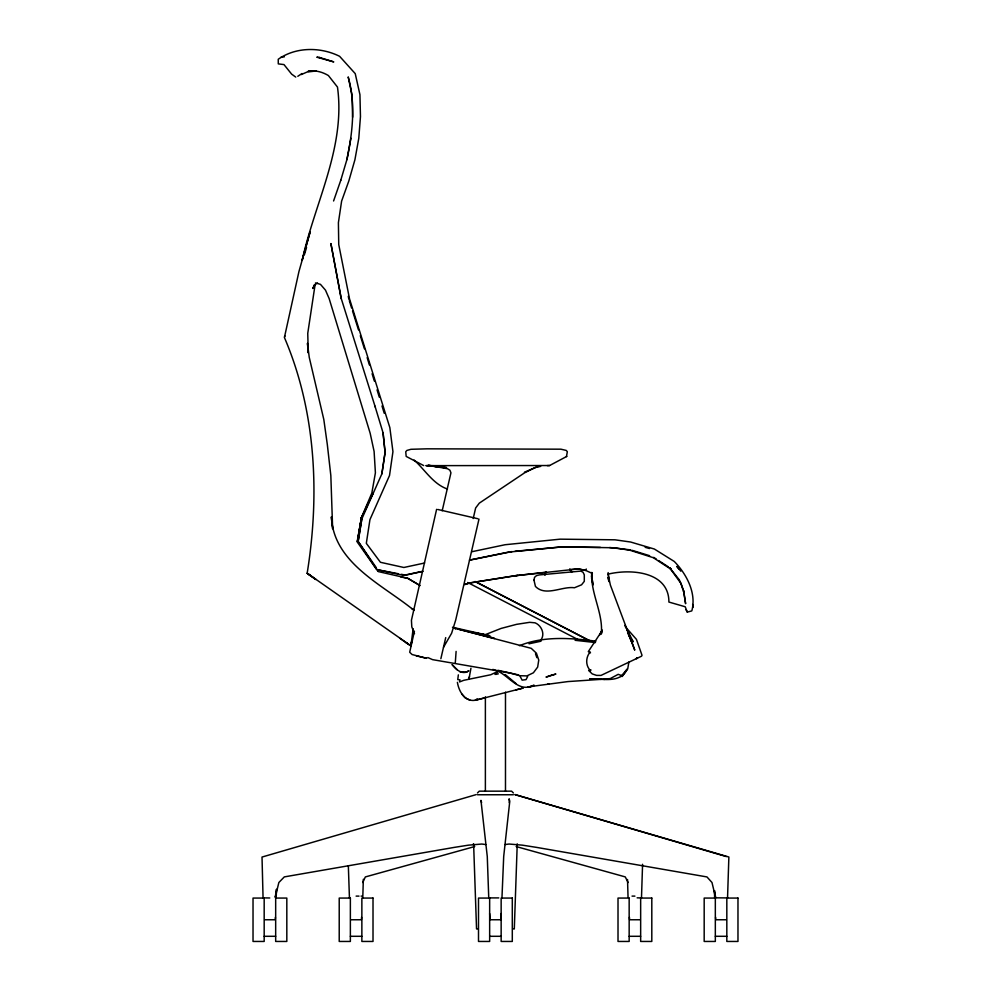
<?xml version="1.0" encoding="UTF-8"?>
<svg xmlns="http://www.w3.org/2000/svg" width="991" height="991" viewBox="0 0 991 991"><rect width="100%" height="100%" fill="white"/><g stroke="black" fill="none" stroke-linecap="round" stroke-linejoin="round"><path stroke-width="1.49" d="M602.082 631.564L601.277 634.116C603.482 613.355 590.599 593.77 591.738 572.922M591.652 578.533L591.664 575.858L593.002 585.012L591.664 575.92M352.635 117.211L352.177 95.743L348.188 76.926C355.757 103.857 352.647 132.373 346.974 159.353L340.755 180.337M592.048 581.073L591.788 572.464M591.639 576.799L591.763 572.587M362.78 897.821L363.338 879.277M641.487 897.908L642.577 864.288M727.543 897.908L728.868 857.017L514.862 794.559L726.316 856.571M276.192 897.908L276.489 889.249L275.238 897.313L278.855 882.523L284.306 876.899L454.25 847.392L468.458 845.162L481.737 844.035L485.726 844.518M501.954 897.982L503.701 856.447L509.783 801.186L509.126 798.796L509.287 802.648M517.24 843.837L514.304 928.939L513.375 928.939M455.315 662.607L456.108 651.409M275.399 917.27L275.225 919.759L264.622 919.759M361.591 917.27L361.418 919.759L350.814 919.759M501.149 913.553L500.703 919.759L490.099 919.759L489.653 913.553M413.148 628.777L410.918 645.859L307.173 573.207C319.858 494.645 316.03 411.265 284.392 337.473L284.888 335.912M520.201 676.506L522.133 680.136L526.023 679.653L527.695 676.432M381.882 473.822L385.115 452.156L381.882 473.822L361.814 518.937L358.11 541.668L361.851 518.863M471.939 551.714L505.1 544.728L560.101 539.166L615.002 539.81L630.635 542.027L654.394 549.051L674.276 561.463C686.528 573.987 696.673 593.076 691.817 610.902L687.308 612.091L685.19 606.752L668.9 602.057C669.036 571.398 630.536 568.561 607.731 574.235M357.516 541.334L361.529 517.352L371.823 493.109L375.403 472.818L374.103 451.425L370.176 433.29L329.148 298.576L325.482 290.152L320.465 284.355L315.485 282.918M566.468 456.578L567.323 451.698L566.195 450.41L560.894 449.183L426.948 448.824L410.931 449.295L406.855 450.459L405.74 451.76L406.174 456.417L423.677 465.572M628.889 662.025L627.712 668.95L622.187 676.506M284.528 336.952L298.923 271.633L310.195 231.696L302.168 260.299C314.68 202.895 345.809 147.325 337.473 87.059L328.405 75.551C322.236 71.872 315.15 69.952 308.015 71.327L316.228 70.956L307.037 72.046L301.289 74.56M469.486 676.58L469.04 678.612L470.948 668.207M315.138 284.355L307.755 333.323L308.263 352.957L307.47 343.357L309.242 357.33L323.809 419.478L327.315 444.501L330.833 475.581L332.642 528.785L331.378 516.856C333.533 562.43 381.151 584.071 412.182 608.883L414.25 610.332M361.381 517.872L372.827 493.617L361.381 517.872L357.132 541.842L378.029 571.411M346.9 159.675L350.913 138.22M458.35 674.859L457.755 679.603L459.96 679.838L459.527 681.957L463.763 680.309L490.694 674.772L496.516 672.059M436.61 509.324L411.438 620.292L411.798 626.882L414.498 633.633M414.424 631.18L409.692 652.251L412.095 654.531L426.774 658.321L416.245 655.831M442.197 510.786L450.942 472.818L449.902 470.205L447.573 468.743L428.298 465.299L445.256 467.653L426.972 465.51M440.859 658.718L445.727 637.609M473.215 518.528L475.643 507.974L479.31 503.143L524.611 472.818L535.09 467.579L540.69 466.365M478.987 519.086L455.711 620.007L451.611 633.249L443.534 647.259M304.46 254.576L306.541 247.428M544.939 575.313L546.016 571.658M333.583 200.975L340.793 180.226M314.382 284.677L312.846 288.48L315.237 284.467L317.566 283.042M362.731 882.523L365.345 876.936L474.701 846.549M687.308 612.091L685.995 609.713M540.64 640.322C545.471 634.438 541.619 625.47 535.066 622.831L529.665 622.323L516.571 624.342L501.112 628.418L484.872 634.81M602.082 630.115L599.679 634.859L602.008 630.933M570.11 569.59L578.286 568.908L585.545 570.358L586.276 569.02M602.255 630.4L588.307 651.62L590.463 652.821L590.153 651.991C585.607 657.38 585.359 665.704 590.586 670.746L590.859 669.755L588.617 670.473L592.246 673.917L596.557 675.379L601.004 675.416L641.524 656.203L642.019 655.286L636.42 639.344L625.395 626.845M620.936 676.58L627.068 669.123C620.292 683.889 602.429 678.538 589.756 678.761L601.227 679.343L567.942 681.573L531.139 686.478M477.464 792.961L479.26 791.165L511.591 791.165L513.388 792.961M494.943 674.375L498.064 671.613M424.606 563.012L403.87 567.484L380.445 562.293L366.323 543.341L369.94 519.631L389.513 475.519L392.944 451.673L389.847 427.616L349.538 298.923L338.736 244.517L338.402 222.665L341.61 201.111L348.857 180.882L354.902 159.811L358.779 138.344L360.464 116.604L359.944 94.702L355.236 73.631L339.616 56.314C320.626 46.837 295.937 46.75 278.236 59.262L278.285 63.882L283.983 64.588L291.651 74.152L295.739 77.087M457.396 682.353C458.808 691.111 464.643 701.987 475.123 700.29L477.241 698.791M297.808 76.282L302.007 73.52M547.305 465.609L549.596 465.535L566.852 456.38M636.383 658.755L637.411 658.235L636.594 657.863M538.299 466.34L524.437 472.199M519.433 645.698C543.625 635.838 570.568 637.969 595.888 641.177M464.668 584.541L469.771 582.943L514.713 575.783L546.177 572.203M464.853 584.467L469.771 582.943L517.599 575.387M476.151 794.621L262.02 857.054L263.061 897.92M475.383 700.228L522.901 688.126M515.692 689.959L523.05 688.076M483.41 698.221L475.123 700.29M410.039 645.438L399.844 638.266M421.782 571.473L403.647 575.337L377.782 569.813L376.283 568.908L358.061 541.321L376.06 567.335M495.649 674.437L498.337 673.843M423.046 571.336L405.703 575.139L401.293 574.297M529.021 643.803L541.012 641.202M469.697 560.138L512.05 551.566M469.461 560.088L508.519 552.111L561.624 546.921L600.447 547.391M280.75 57.367L284.405 56.784M530.965 686.515L528.017 686.974L533.517 686.094L533.926 685.041C517.252 694.295 507.9 672.307 492.8 669.433M601.141 679.293L610.295 678.575L618.198 674.338L621.939 675.676M547.85 683.988L548.865 683.852M505.125 844.518L509.114 844.035L522.393 845.162L536.602 847.392L706.967 876.936L711.996 882.523L715.651 897.821L726.725 897.92M514.713 575.783L578.286 568.908L585.681 570.407M515.06 551.281L561.624 546.921L614.754 547.775L630.053 550.29L653.366 557.71L671.217 569.441L669.594 567.682L680.928 583.402L683.158 589.496M549.596 465.535L425.845 465.634M498.77 897.908L488.749 897.908L487.275 856.558L480.957 800.381L481.614 802.599M434.194 465.733L428.112 465.634M477.464 794.757L513.388 794.757M356.116 896.112L358.99 896.112M361.096 896.112L361.864 896.112M632.035 896.112L634.909 896.112M275.671 898.069L286.82 898.069L286.82 941.45L275.671 941.45L275.671 896.112M640.211 919.759L629.607 919.759L629.421 917.27M726.378 919.759L715.775 919.759L715.601 917.27M477.476 928.939L476.547 928.939L473.611 843.837M264.176 936.297L275.671 936.297M350.368 936.297L361.864 936.297M489.653 936.297L501.149 936.297M629.161 936.297L640.657 936.297M715.329 936.297L726.824 936.297M609.638 547.528L630.796 549.918M265.377 897.908L269.763 897.982M603.593 679.355L604.919 679.355M637.126 897.821L640.248 897.908M426.489 465.671L440.822 466.959M443.695 467.219L446.557 467.479M575.102 640.297L595.467 642.564M377.782 569.813L398.357 573.739M472.459 632.357L487.411 635.194M476.733 633.212L489.913 635.764L452.478 627.266M378.401 571.609L407.623 578.249L419.54 585.223M400.81 576.923L407.896 578.372L420.073 585.594M516.15 846.549L625.247 876.899L628.121 882.523M497.841 670.275L518.603 674.921M437.836 509.485L477.811 518.714M456.145 628.591L454.733 628.257L455.402 628.765M457.879 629.062L531.238 648.337L536.416 653.205L538.757 660.043L537.655 667.092L533.393 672.79L526.902 675.899L519.866 675.726L509.857 672.988L432.596 659.647L427.778 657.541M454.336 628.145L494.472 638.477L490.855 637.163M459.787 671.7L465.956 672.245L468.83 670.808C462.611 675.515 455.885 669.544 452.156 664.627M645.166 547.305L649.514 548.543M632.246 550.364L649.613 555.703M447.474 489.059C433.03 484.004 425.065 469.833 414.102 460.022M585.545 570.358L592.383 573.479M469.808 699.993L465.225 697.887L461.917 694.121M476.473 582.2L590.202 641.028L475.098 581.494M467.641 582.485L578.633 639.889M653.726 557.388L656.166 558.974M658.606 560.559L668.38 566.889M405.839 642.465L408.131 644.051M411.637 608.499L414.089 610.208M307.173 573.207L311.224 576.229M457.223 669.78L452.268 664.726M607.669 577.604L609.081 581.68L608.152 572.6M505.113 674.462L516.348 683.827M473.277 844.035L474.379 845.162M630.35 638.576L633.212 641.734L627.006 629.483L634.686 649.898L627.006 629.483M676.952 566.592L678.872 568.908M676.964 566.468L680.805 571.175M669.594 567.682L679.281 579.809L680.928 583.402L684.149 593.473L683.604 590.723L685.586 603.556L683.604 590.723M571.708 572.34L569.714 568.945L570.184 570.221M624.887 625.395L626.3 628.121M627.6 632.679L631.403 641.115L610.357 585.012L608.325 575.337M535.499 653.8L536.874 657.652M349.315 300.682L351.607 307.978M352.523 310.901L358.482 329.867M360.315 335.701L364.44 348.832M340.991 297.734L341.3 298.762L330.895 243.538L340.991 297.734L375.242 407.016M367.153 357.615L369.395 364.948M372.096 373.731L374.35 381.064M377.051 389.847L379.293 397.18M381.993 405.963L384.248 413.297M374.97 406.137L383.071 432.856L385.103 452.627L383.071 432.856M348.262 296.259L348.857 299.22M714.585 890.674L715.651 897.821M591.639 577.988L592.048 581.048M692.659 604.46L693.006 607.384M348.337 865.775L349.439 897.982M714.412 890.686L714.66 897.908M627.526 879.5L628.046 897.313M505.484 692.189L505.484 791.165M485.379 696.822L485.379 791.165M533.976 580.131L535.45 586.437C545.62 596.941 562.219 585.978 574.433 587.762L581.568 584.801L584.294 581.345L584.294 574.842L583.03 572.241L580.813 571.089L539.166 574.941L536.515 575.61L534.558 577.319L533.976 580.131M411.55 641.834L411.389 643.308L411.55 641.834M361.529 517.352L357.528 541.445L361.529 517.352M551.306 675.305L546.016 677.101L555.889 674.041L551.306 675.305M264.176 898.069L253.027 898.069L253.027 941.45L264.176 941.45L264.176 898.069M350.368 898.069L339.219 898.069L339.219 941.45L350.368 941.45L350.368 898.069M373.012 898.069L361.864 898.069L361.864 941.45L373.012 941.45L373.012 898.069M489.653 898.069L478.504 898.069L478.504 941.45L489.653 941.45L489.653 898.069M512.297 898.069L501.149 898.069L501.149 941.45L512.297 941.45L512.297 898.069M629.161 898.069L618.012 898.069L618.012 941.45L629.161 941.45L629.161 898.069M651.805 898.069L640.657 898.069L640.657 941.45L651.805 941.45L651.805 898.069M715.329 898.069L704.18 898.069L704.18 941.45L715.329 941.45L715.329 898.069M737.973 898.069L726.824 898.069L726.824 941.45L737.973 941.45L737.973 898.069M319.461 57.453L316.823 57.168L333.769 61.9L319.461 57.453M315.807 579.45L307.52 573.554L315.807 579.45"/></g></svg>
